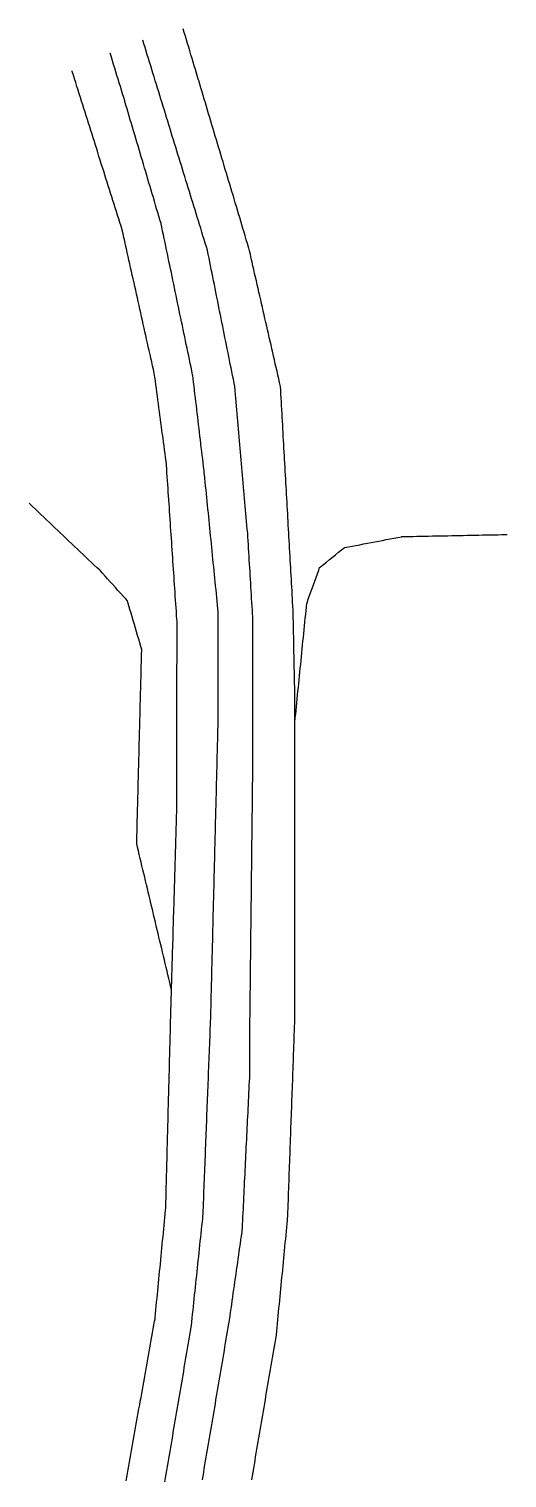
# Model space of a CAD drawing. Extents: x 6451952 to 6452541, y 1872871 to 1874328.
# Drawn here: x 6452417.3 to 6452541.1, y 1873953.1 to 1874328.3 of the extents above; entities that cross this region are included whole.
import ezdxf

# ---------------------------------------------------------------- set-up
doc = ezdxf.new("R2010")
doc.units = 0
doc.header["$LTSCALE"] = 100
doc.header["$MEASUREMENT"] = 0
for name, color, linetype in [('seg003', 1, 'CONTINUOUS'), ('seg008', 1, 'CONTINUOUS'), ('seg009', 1, 'CONTINUOUS'), ('seg011', 1, 'CONTINUOUS')]:
    doc.layers.add(name, color=color, linetype=linetype)

msp = doc.modelspace()

# ---------------------------------------------------------------- linework, layer by layer
at = {"layer": 'seg003'}
for points in [[(6452442.45, 1873952.31), (6452442.62, 1873953.29), (6452442.8, 1873954.27), (6452442.97, 1873955.26), (6452443.15, 1873956.24), (6452443.33, 1873957.23), (6452443.5, 1873958.21), (6452443.68, 1873959.2), (6452443.85, 1873960.18), (6452444.03, 1873961.16), (6452444.21, 1873962.15), (6452444.38, 1873963.13), (6452444.56, 1873964.12), (6452444.74, 1873965.1), (6452444.91, 1873966.09), (6452445.09, 1873967.07), (6452445.26, 1873968.06), (6452445.44, 1873969.04), (6452445.62, 1873970.02), (6452445.79, 1873971.01), (6452445.97, 1873971.99), (6452446.14, 1873972.98), (6452446.32, 1873973.96), (6452446.5, 1873974.95), (6452446.67, 1873975.93), (6452446.85, 1873976.91), (6452447.02, 1873977.9), (6452447.2, 1873978.88), (6452447.38, 1873979.87), (6452447.55, 1873980.85), (6452447.73, 1873981.84), (6452447.9, 1873982.82), (6452448.08, 1873983.81), (6452448.26, 1873984.79), (6452448.43, 1873985.77), (6452448.61, 1873986.76), (6452448.78, 1873987.74), (6452448.96, 1873988.73), (6452449.14, 1873989.71), (6452449.31, 1873990.7), (6452449.49, 1873991.68), (6452449.66, 1873992.67), (6452449.84, 1873993.65), (6452449.94, 1873994.19), (6452449.98, 1873994.64), (6452450.08, 1873995.63), (6452450.17, 1873996.63), (6452450.27, 1873997.62), (6452450.37, 1873998.62), (6452450.46, 1873999.62), (6452450.56, 1874000.61), (6452450.66, 1874001.61), (6452450.75, 1874002.6), (6452450.85, 1874003.6), (6452450.95, 1874004.59), (6452451.04, 1874005.59), (6452451.14, 1874006.58), (6452451.24, 1874007.58), (6452451.33, 1874008.57), (6452451.43, 1874009.57), (6452451.53, 1874010.56), (6452451.62, 1874011.56), (6452451.72, 1874012.55), (6452451.82, 1874013.55), (6452451.91, 1874014.55), (6452452.01, 1874015.54), (6452452.11, 1874016.54), (6452452.2, 1874017.53), (6452452.3, 1874018.53), (6452452.4, 1874019.52), (6452452.49, 1874020.52), (6452452.59, 1874021.51), (6452452.69, 1874022.51), (6452452.72, 1874022.84), (6452452.74, 1874023.51), (6452452.76, 1874024.51), (6452452.79, 1874025.51), (6452452.82, 1874026.5), (6452452.84, 1874027.5), (6452452.87, 1874028.5), (6452452.89, 1874029.5), (6452452.92, 1874030.5), (6452452.95, 1874031.5), (6452452.97, 1874032.5), (6452453, 1874033.5), (6452453.02, 1874034.5), (6452453.05, 1874035.5), (6452453.08, 1874036.5), (6452453.1, 1874037.5), (6452453.13, 1874038.5), (6452453.15, 1874039.5), (6452453.18, 1874040.5), (6452453.2, 1874041.5), (6452453.23, 1874042.5), (6452453.26, 1874043.5), (6452453.28, 1874044.5), (6452453.31, 1874045.5), (6452453.33, 1874046.5), (6452453.36, 1874047.5), (6452453.39, 1874048.5), (6452453.41, 1874049.5), (6452453.44, 1874050.5), (6452453.46, 1874051.5), (6452453.49, 1874052.5), (6452453.52, 1874053.5), (6452453.54, 1874054.5), (6452453.57, 1874055.49), (6452453.59, 1874056.49), (6452453.62, 1874057.49), (6452453.65, 1874058.49), (6452453.67, 1874059.49), (6452453.7, 1874060.49), (6452453.72, 1874061.49), (6452453.75, 1874062.49), (6452453.78, 1874063.49), (6452453.8, 1874064.49), (6452453.83, 1874065.49), (6452453.85, 1874066.49), (6452453.88, 1874067.49), (6452453.91, 1874068.49), (6452453.93, 1874069.49), (6452453.96, 1874070.49), (6452453.98, 1874071.49), (6452454.01, 1874072.46)], [(6452452.5, 1873952.09), (6452452.67, 1873953.08), (6452452.84, 1873954.06), (6452453.01, 1873955.05), (6452453.17, 1873956.03), (6452453.34, 1873957.02), (6452453.51, 1873958.01), (6452453.68, 1873958.99), (6452453.84, 1873959.98), (6452454.01, 1873960.96), (6452454.18, 1873961.95), (6452454.35, 1873962.94), (6452454.52, 1873963.92), (6452454.68, 1873964.91), (6452454.85, 1873965.89), (6452455.02, 1873966.88), (6452455.19, 1873967.86), (6452455.35, 1873968.85), (6452455.52, 1873969.84), (6452455.69, 1873970.82), (6452455.86, 1873971.81), (6452456.02, 1873972.79), (6452456.19, 1873973.78), (6452456.36, 1873974.77), (6452456.53, 1873975.75), (6452456.69, 1873976.74), (6452456.86, 1873977.72), (6452457.03, 1873978.71), (6452457.2, 1873979.7), (6452457.37, 1873980.68), (6452457.53, 1873981.67), (6452457.7, 1873982.65), (6452457.87, 1873983.64), (6452458.04, 1873984.62), (6452458.2, 1873985.61), (6452458.37, 1873986.6), (6452458.54, 1873987.58), (6452458.71, 1873988.57), (6452458.87, 1873989.55), (6452459.04, 1873990.54), (6452459.21, 1873991.53), (6452459.34, 1873992.29), (6452459.36, 1873992.51), (6452459.47, 1873993.51), (6452459.57, 1873994.5), (6452459.68, 1873995.5), (6452459.78, 1873996.49), (6452459.89, 1873997.49), (6452459.99, 1873998.48), (6452460.1, 1873999.47), (6452460.2, 1874000.47), (6452460.31, 1874001.46), (6452460.41, 1874002.46), (6452460.52, 1874003.45), (6452460.62, 1874004.45), (6452460.73, 1874005.44), (6452460.83, 1874006.44), (6452460.94, 1874007.43), (6452461.04, 1874008.42), (6452461.15, 1874009.42), (6452461.25, 1874010.41), (6452461.36, 1874011.41), (6452461.46, 1874012.4), (6452461.57, 1874013.4), (6452461.67, 1874014.39), (6452461.78, 1874015.39), (6452461.88, 1874016.38), (6452461.99, 1874017.37), (6452462.09, 1874018.37), (6452462.2, 1874019.36), (6452462.3, 1874020.36), (6452462.36, 1874020.93), (6452462.38, 1874021.35), (6452462.42, 1874022.35), (6452462.46, 1874023.35), (6452462.5, 1874024.35), (6452462.54, 1874025.35), (6452462.58, 1874026.35), (6452462.62, 1874027.35), (6452462.65, 1874028.35), (6452462.69, 1874029.35), (6452462.73, 1874030.35), (6452462.77, 1874031.35), (6452462.81, 1874032.35), (6452462.85, 1874033.35), (6452462.89, 1874034.34), (6452462.93, 1874035.34), (6452462.97, 1874036.34), (6452463.01, 1874037.34), (6452463.04, 1874038.34), (6452463.08, 1874039.34), (6452463.12, 1874040.34), (6452463.16, 1874041.34), (6452463.2, 1874042.34), (6452463.24, 1874043.34), (6452463.28, 1874044.34), (6452463.32, 1874045.34), (6452463.36, 1874046.34), (6452463.4, 1874047.33), (6452463.43, 1874048.33), (6452463.47, 1874049.33), (6452463.51, 1874050.33), (6452463.55, 1874051.33), (6452463.59, 1874052.33), (6452463.63, 1874053.33), (6452463.67, 1874054.33), (6452463.71, 1874055.33), (6452463.75, 1874056.33), (6452463.79, 1874057.33), (6452463.83, 1874058.33), (6452463.86, 1874059.33), (6452463.9, 1874060.32), (6452463.94, 1874061.32), (6452463.98, 1874062.32), (6452464.02, 1874063.32), (6452464.06, 1874064.32), (6452464.1, 1874065.32), (6452464.14, 1874066.32), (6452464.18, 1874067.32), (6452464.22, 1874068.32), (6452464.25, 1874069.32), (6452464.29, 1874070.32), (6452464.33, 1874071.32), (6452464.36, 1874072.12)], [(6452462.21, 1873952.57), (6452462.38, 1873953.56), (6452462.55, 1873954.54), (6452462.71, 1873955.53), (6452462.88, 1873956.52), (6452463.05, 1873957.5), (6452463.22, 1873958.49), (6452463.38, 1873959.47), (6452463.55, 1873960.46), (6452463.72, 1873961.44), (6452463.88, 1873962.43), (6452464.05, 1873963.42), (6452464.22, 1873964.4), (6452464.39, 1873965.39), (6452464.55, 1873966.37), (6452464.72, 1873967.36), (6452464.89, 1873968.35), (6452465.05, 1873969.33), (6452465.22, 1873970.32), (6452465.39, 1873971.3), (6452465.56, 1873972.29), (6452465.72, 1873973.28), (6452465.89, 1873974.26), (6452465.97, 1873974.73), (6452466.06, 1873975.25), (6452466.23, 1873976.23), (6452466.39, 1873977.22), (6452466.56, 1873978.21), (6452466.73, 1873979.19), (6452466.89, 1873980.18), (6452467.06, 1873981.16), (6452467.23, 1873982.15), (6452467.4, 1873983.14), (6452467.56, 1873984.12), (6452467.73, 1873985.11), (6452467.9, 1873986.09), (6452468.06, 1873987.08), (6452468.23, 1873988.06), (6452468.4, 1873989.05), (6452468.57, 1873990.04), (6452468.73, 1873991.02), (6452468.9, 1873992.01), (6452469.07, 1873992.99), (6452469.14, 1873993.41), (6452469.22, 1873993.98), (6452469.36, 1873994.97), (6452469.5, 1873995.96), (6452469.64, 1873996.95), (6452469.79, 1873997.94), (6452469.93, 1873998.93), (6452470.07, 1873999.92), (6452470.21, 1874000.91), (6452470.35, 1874001.9), (6452470.5, 1874002.89), (6452470.64, 1874003.88), (6452470.78, 1874004.87), (6452470.92, 1874005.86), (6452471.06, 1874006.85), (6452471.2, 1874007.84), (6452471.35, 1874008.83), (6452471.49, 1874009.82), (6452471.63, 1874010.81), (6452471.77, 1874011.8), (6452471.91, 1874012.79), (6452472.05, 1874013.78), (6452472.2, 1874014.77), (6452472.34, 1874015.76), (6452472.48, 1874016.75), (6452472.53, 1874017.14), (6452472.56, 1874017.75), (6452472.61, 1874018.74), (6452472.66, 1874019.74), (6452472.71, 1874020.74), (6452472.76, 1874021.74), (6452472.81, 1874022.74), (6452472.86, 1874023.74), (6452472.9, 1874024.74), (6452472.95, 1874025.74), (6452473, 1874026.74), (6452473.05, 1874027.73), (6452473.1, 1874028.73), (6452473.15, 1874029.73), (6452473.19, 1874030.73), (6452473.24, 1874031.73), (6452473.29, 1874032.73), (6452473.34, 1874033.73), (6452473.39, 1874034.73), (6452473.44, 1874035.72), (6452473.49, 1874036.72), (6452473.53, 1874037.72), (6452473.58, 1874038.72), (6452473.63, 1874039.72), (6452473.68, 1874040.72), (6452473.73, 1874041.72), (6452473.78, 1874042.72), (6452473.83, 1874043.72), (6452473.87, 1874044.71), (6452473.92, 1874045.71), (6452473.97, 1874046.71), (6452474.02, 1874047.71), (6452474.07, 1874048.71), (6452474.12, 1874049.71), (6452474.17, 1874050.71), (6452474.21, 1874051.71), (6452474.26, 1874052.7), (6452474.31, 1874053.7), (6452474.36, 1874054.7), (6452474.41, 1874055.7), (6452474.46, 1874056.7), (6452474.5, 1874057.7), (6452474.52, 1874058.09), (6452474.52, 1874058.7), (6452474.52, 1874059.7), (6452474.52, 1874060.7), (6452474.52, 1874061.7), (6452474.52, 1874062.7), (6452474.52, 1874063.7), (6452474.52, 1874064.7), (6452474.52, 1874065.7), (6452474.52, 1874066.7), (6452474.52, 1874067.7), (6452474.52, 1874068.7), (6452474.52, 1874069.7), (6452474.52, 1874070.7), (6452474.52, 1874071.7), (6452474.52, 1874071.8)], [(6452474.99, 1873952.62), (6452475.16, 1873953.61), (6452475.32, 1873954.59), (6452475.49, 1873955.58), (6452475.66, 1873956.56), (6452475.83, 1873957.55), (6452475.99, 1873958.54), (6452476.16, 1873959.52), (6452476.33, 1873960.51), (6452476.5, 1873961.49), (6452476.66, 1873962.48), (6452476.83, 1873963.47), (6452477, 1873964.45), (6452477.17, 1873965.44), (6452477.33, 1873966.42), (6452477.5, 1873967.41), (6452477.67, 1873968.39), (6452477.84, 1873969.38), (6452478, 1873970.37), (6452478.17, 1873971.35), (6452478.34, 1873972.34), (6452478.51, 1873973.32), (6452478.67, 1873974.31), (6452478.84, 1873975.3), (6452479.01, 1873976.28), (6452479.18, 1873977.27), (6452479.34, 1873978.25), (6452479.51, 1873979.24), (6452479.68, 1873980.22), (6452479.85, 1873981.21), (6452480.01, 1873982.2), (6452480.18, 1873983.18), (6452480.35, 1873984.17), (6452480.52, 1873985.15), (6452480.69, 1873986.14), (6452480.85, 1873987.13), (6452481.02, 1873988.11), (6452481.19, 1873989.1), (6452481.36, 1873990.08), (6452481.37, 1873990.17), (6452481.46, 1873991.08), (6452481.55, 1873992.07), (6452481.65, 1873993.07), (6452481.75, 1873994.06), (6452481.84, 1873995.06), (6452481.94, 1873996.05), (6452482.04, 1873997.05), (6452482.13, 1873998.05), (6452482.23, 1873999.04), (6452482.33, 1874000.04), (6452482.42, 1874001.03), (6452482.52, 1874002.03), (6452482.62, 1874003.02), (6452482.71, 1874004.02), (6452482.81, 1874005.01), (6452482.91, 1874006.01), (6452483, 1874007), (6452483.1, 1874008), (6452483.2, 1874008.99), (6452483.29, 1874009.99), (6452483.39, 1874010.98), (6452483.49, 1874011.98), (6452483.58, 1874012.97), (6452483.68, 1874013.97), (6452483.78, 1874014.97), (6452483.87, 1874015.96), (6452483.97, 1874016.96), (6452484.07, 1874017.95), (6452484.16, 1874018.95), (6452484.26, 1874019.94), (6452484.28, 1874020.2), (6452484.31, 1874020.94), (6452484.35, 1874021.94), (6452484.38, 1874022.94), (6452484.42, 1874023.94), (6452484.46, 1874024.94), (6452484.49, 1874025.94), (6452484.53, 1874026.94), (6452484.56, 1874027.94), (6452484.6, 1874028.94), (6452484.64, 1874029.93), (6452484.67, 1874030.93), (6452484.71, 1874031.93), (6452484.75, 1874032.93), (6452484.78, 1874033.93), (6452484.82, 1874034.93), (6452484.85, 1874035.93), (6452484.89, 1874036.93), (6452484.93, 1874037.93), (6452484.96, 1874038.93), (6452485, 1874039.93), (6452485.04, 1874040.93), (6452485.07, 1874041.93), (6452485.11, 1874042.93), (6452485.14, 1874043.93), (6452485.18, 1874044.92), (6452485.22, 1874045.92), (6452485.25, 1874046.92), (6452485.29, 1874047.92), (6452485.33, 1874048.92), (6452485.36, 1874049.92), (6452485.4, 1874050.92), (6452485.43, 1874051.92), (6452485.47, 1874052.92), (6452485.51, 1874053.92), (6452485.54, 1874054.92), (6452485.58, 1874055.92), (6452485.62, 1874056.92), (6452485.65, 1874057.92), (6452485.69, 1874058.92), (6452485.72, 1874059.91), (6452485.76, 1874060.91), (6452485.8, 1874061.91), (6452485.83, 1874062.91), (6452485.87, 1874063.91), (6452485.9, 1874064.91), (6452485.94, 1874065.91), (6452485.98, 1874066.91), (6452486.01, 1874067.91), (6452486.05, 1874068.91), (6452486.09, 1874069.91), (6452486.12, 1874070.91), (6452486.16, 1874071.83)]]:
    msp.add_lwpolyline(points, dxfattribs=at)
at = {"layer": 'seg008'}
for points in [[(6452486.16, 1874071.83), (6452486.16, 1874072.83), (6452486.16, 1874073.83), (6452486.16, 1874074.83), (6452486.16, 1874075.83), (6452486.16, 1874076.83), (6452486.16, 1874077.83), (6452486.16, 1874078.83), (6452486.16, 1874079.83), (6452486.16, 1874080.83), (6452486.16, 1874081.83), (6452486.16, 1874082.83), (6452486.16, 1874083.83), (6452486.16, 1874084.83), (6452486.16, 1874085.83), (6452486.16, 1874086.83), (6452486.16, 1874087.83), (6452486.16, 1874088.83), (6452486.16, 1874089.83), (6452486.16, 1874090.83), (6452486.16, 1874091.83), (6452486.16, 1874092.83), (6452486.16, 1874093.83), (6452486.16, 1874094.83), (6452486.16, 1874095.83), (6452486.16, 1874096.83), (6452486.16, 1874097.83), (6452486.16, 1874098.83), (6452486.16, 1874099.83), (6452486.16, 1874100.83), (6452486.16, 1874101.83), (6452486.16, 1874102.83), (6452486.16, 1874103.83), (6452486.16, 1874104.83), (6452486.16, 1874105.83), (6452486.16, 1874106.83), (6452486.16, 1874107.83), (6452486.16, 1874108.83), (6452486.16, 1874109.83), (6452486.16, 1874110.83), (6452486.16, 1874111.83), (6452486.16, 1874112.83), (6452486.16, 1874113.83), (6452486.16, 1874114.83), (6452486.16, 1874115.83), (6452486.16, 1874116.83), (6452486.16, 1874117.83), (6452486.16, 1874118.83), (6452486.16, 1874119.83), (6452486.16, 1874120.83), (6452486.16, 1874121.83), (6452486.16, 1874122.83), (6452486.16, 1874123.83), (6452486.16, 1874124.83), (6452486.16, 1874125.83), (6452486.16, 1874126.83), (6452486.16, 1874127.83), (6452486.16, 1874128.83), (6452486.16, 1874129.83), (6452486.16, 1874130.83), (6452486.16, 1874131.83), (6452486.16, 1874132.83), (6452486.16, 1874133.83), (6452486.16, 1874134.83), (6452486.16, 1874135.83), (6452486.16, 1874136.83), (6452486.16, 1874137.83), (6452486.16, 1874138.83), (6452486.16, 1874139.83), (6452486.16, 1874140.83), (6452486.16, 1874141.83), (6452486.16, 1874142.83), (6452486.16, 1874143.83), (6452486.16, 1874144.83), (6452486.16, 1874145.83), (6452486.16, 1874146.83), (6452486.16, 1874147.83), (6452486.16, 1874148.83), (6452486.16, 1874149.83), (6452486.16, 1874150.83), (6452486.16, 1874151.83), (6452486.16, 1874152.83), (6452486.16, 1874153.83), (6452486.16, 1874154.83), (6452486.16, 1874155.11), (6452486.14, 1874155.83), (6452486.12, 1874156.83), (6452486.1, 1874157.83), (6452486.08, 1874158.83), (6452486.06, 1874159.83), (6452486.04, 1874160.83), (6452486.02, 1874161.83), (6452486, 1874162.83), (6452485.98, 1874163.83), (6452485.96, 1874164.83), (6452485.94, 1874165.83), (6452485.92, 1874166.83), (6452485.9, 1874167.83), (6452485.88, 1874168.83), (6452485.86, 1874169.83), (6452485.84, 1874170.83), (6452485.82, 1874171.83), (6452485.8, 1874172.83), (6452485.78, 1874173.83), (6452485.76, 1874174.83), (6452485.74, 1874175.82), (6452485.71, 1874176.82), (6452485.7, 1874177.61), (6452485.69, 1874177.82), (6452485.63, 1874178.82), (6452485.57, 1874179.82), (6452485.52, 1874180.82), (6452485.46, 1874181.82), (6452485.41, 1874182.82), (6452485.35, 1874183.81), (6452485.29, 1874184.81), (6452485.24, 1874185.81), (6452485.18, 1874186.81), (6452485.13, 1874187.81), (6452485.07, 1874188.81), (6452485.01, 1874189.81), (6452484.96, 1874190.8), (6452484.9, 1874191.8), (6452484.85, 1874192.8), (6452484.79, 1874193.8), (6452484.73, 1874194.8), (6452484.68, 1874195.8), (6452484.62, 1874196.79), (6452484.57, 1874197.79), (6452484.51, 1874198.79), (6452484.45, 1874199.79), (6452484.4, 1874200.79), (6452484.34, 1874201.79), (6452484.29, 1874202.78), (6452484.23, 1874203.78), (6452484.17, 1874204.78), (6452484.12, 1874205.78), (6452484.06, 1874206.78), (6452484.01, 1874207.78), (6452483.95, 1874208.78), (6452483.89, 1874209.77), (6452483.84, 1874210.77), (6452483.78, 1874211.77), (6452483.72, 1874212.77), (6452483.67, 1874213.77), (6452483.61, 1874214.77), (6452483.56, 1874215.76), (6452483.54, 1874216.06), (6452483.5, 1874216.76), (6452483.44, 1874217.76), (6452483.39, 1874218.76), (6452483.33, 1874219.76), (6452483.28, 1874220.76), (6452483.22, 1874221.75), (6452483.16, 1874222.75), (6452483.11, 1874223.75), (6452483.05, 1874224.75), (6452483, 1874225.75), (6452482.94, 1874226.75), (6452482.88, 1874227.75), (6452482.83, 1874228.74), (6452482.77, 1874229.74), (6452482.72, 1874230.74), (6452482.66, 1874231.74), (6452482.6, 1874232.74), (6452482.55, 1874233.74), (6452482.49, 1874234.73), (6452482.44, 1874235.68), (6452482.43, 1874235.73), (6452482.2, 1874236.71), (6452481.98, 1874237.68), (6452481.76, 1874238.66), (6452481.53, 1874239.63), (6452481.31, 1874240.61), (6452481.09, 1874241.58), (6452480.87, 1874242.56), (6452480.64, 1874243.53), (6452480.42, 1874244.5), (6452480.2, 1874245.48), (6452479.97, 1874246.45), (6452479.75, 1874247.43), (6452479.53, 1874248.4), (6452479.3, 1874249.38), (6452479.08, 1874250.35), (6452478.86, 1874251.33), (6452478.63, 1874252.3), (6452478.41, 1874253.28), (6452478.19, 1874254.25), (6452477.96, 1874255.23), (6452477.74, 1874256.2), (6452477.52, 1874257.18), (6452477.3, 1874258.15), (6452477.07, 1874259.13), (6452476.85, 1874260.1), (6452476.63, 1874261.08), (6452476.4, 1874262.05), (6452476.18, 1874263.03), (6452475.96, 1874264), (6452475.73, 1874264.98), (6452475.51, 1874265.95), (6452475.29, 1874266.92), (6452475.06, 1874267.9), (6452474.84, 1874268.87), (6452474.62, 1874269.85), (6452474.39, 1874270.82), (6452474.24, 1874271.48), (6452474.15, 1874271.79), (6452473.86, 1874272.75), (6452473.58, 1874273.71), (6452473.29, 1874274.67), (6452473, 1874275.63), (6452472.72, 1874276.58), (6452472.43, 1874277.54), (6452472.14, 1874278.5), (6452471.86, 1874279.46), (6452471.57, 1874280.42), (6452471.28, 1874281.37), (6452471, 1874282.33), (6452470.71, 1874283.29), (6452470.42, 1874284.25), (6452470.14, 1874285.21), (6452469.85, 1874286.16), (6452469.56, 1874287.12), (6452469.28, 1874288.08), (6452468.99, 1874289.04), (6452468.7, 1874290), (6452468.41, 1874290.95), (6452468.13, 1874291.91), (6452467.84, 1874292.87), (6452467.55, 1874293.83), (6452467.27, 1874294.79), (6452466.98, 1874295.74), (6452466.69, 1874296.7), (6452466.41, 1874297.66), (6452466.12, 1874298.62), (6452465.83, 1874299.58), (6452465.55, 1874300.53), (6452465.26, 1874301.49), (6452464.97, 1874302.45), (6452464.69, 1874303.41), (6452464.4, 1874304.37), (6452464.11, 1874305.32), (6452463.83, 1874306.28), (6452463.54, 1874307.24), (6452463.25, 1874308.2), (6452462.97, 1874309.16), (6452462.68, 1874310.11), (6452462.39, 1874311.07), (6452462.11, 1874312.03), (6452461.82, 1874312.99), (6452461.53, 1874313.95), (6452461.25, 1874314.9), (6452461.22, 1874314.99), (6452460.96, 1874315.86), (6452460.67, 1874316.82), (6452460.39, 1874317.78), (6452460.1, 1874318.74), (6452459.81, 1874319.69), (6452459.53, 1874320.65), (6452459.24, 1874321.61), (6452458.95, 1874322.57), (6452458.67, 1874323.53), (6452458.38, 1874324.48), (6452458.09, 1874325.44), (6452457.81, 1874326.4), (6452457.52, 1874327.36), (6452457.25, 1874328.27)], [(6452474.52, 1874071.8), (6452474.54, 1874072.8), (6452474.55, 1874073.8), (6452474.56, 1874074.8), (6452474.57, 1874075.8), (6452474.58, 1874076.8), (6452474.59, 1874077.8), (6452474.6, 1874078.8), (6452474.62, 1874079.8), (6452474.63, 1874080.8), (6452474.64, 1874081.8), (6452474.65, 1874082.8), (6452474.66, 1874083.8), (6452474.67, 1874084.8), (6452474.68, 1874085.8), (6452474.7, 1874086.8), (6452474.71, 1874087.8), (6452474.72, 1874088.8), (6452474.73, 1874089.8), (6452474.74, 1874090.8), (6452474.75, 1874091.8), (6452474.76, 1874092.8), (6452474.78, 1874093.8), (6452474.79, 1874094.8), (6452474.8, 1874095.8), (6452474.81, 1874096.8), (6452474.82, 1874097.8), (6452474.83, 1874098.8), (6452474.84, 1874099.8), (6452474.86, 1874100.8), (6452474.87, 1874101.8), (6452474.88, 1874102.8), (6452474.89, 1874103.8), (6452474.9, 1874104.8), (6452474.91, 1874105.8), (6452474.93, 1874106.8), (6452474.94, 1874107.8), (6452474.95, 1874108.8), (6452474.96, 1874109.8), (6452474.97, 1874110.8), (6452474.98, 1874111.8), (6452474.99, 1874112.8), (6452475.01, 1874113.8), (6452475.02, 1874114.8), (6452475.03, 1874115.8), (6452475.04, 1874116.8), (6452475.05, 1874117.8), (6452475.06, 1874118.8), (6452475.07, 1874119.8), (6452475.09, 1874120.8), (6452475.1, 1874121.8), (6452475.11, 1874122.8), (6452475.12, 1874123.8), (6452475.13, 1874124.8), (6452475.14, 1874125.8), (6452475.15, 1874126.8), (6452475.17, 1874127.8), (6452475.18, 1874128.8), (6452475.19, 1874129.8), (6452475.2, 1874130.8), (6452475.21, 1874131.8), (6452475.22, 1874132.8), (6452475.23, 1874133.8), (6452475.24, 1874134.06), (6452475.24, 1874134.8), (6452475.24, 1874135.8), (6452475.24, 1874136.8), (6452475.24, 1874137.8), (6452475.24, 1874138.8), (6452475.24, 1874139.8), (6452475.24, 1874140.8), (6452475.24, 1874141.8), (6452475.24, 1874142.8), (6452475.24, 1874143.8), (6452475.24, 1874144.8), (6452475.24, 1874145.8), (6452475.24, 1874146.8), (6452475.24, 1874147.8), (6452475.24, 1874148.8), (6452475.24, 1874149.8), (6452475.24, 1874150.8), (6452475.24, 1874151.8), (6452475.24, 1874152.8), (6452475.24, 1874153.8), (6452475.24, 1874154.8), (6452475.24, 1874155.8), (6452475.24, 1874156.8), (6452475.24, 1874157.8), (6452475.24, 1874158.8), (6452475.24, 1874159.8), (6452475.24, 1874160.8), (6452475.24, 1874161.8), (6452475.24, 1874162.8), (6452475.24, 1874163.8), (6452475.24, 1874164.8), (6452475.24, 1874165.8), (6452475.24, 1874166.8), (6452475.24, 1874167.8), (6452475.24, 1874168.8), (6452475.24, 1874169.8), (6452475.24, 1874170.8), (6452475.24, 1874171.8), (6452475.24, 1874172.8), (6452475.24, 1874173.8), (6452475.24, 1874174.8), (6452475.24, 1874175.8), (6452475.24, 1874176.18), (6452475.2, 1874176.8), (6452475.14, 1874177.8), (6452475.08, 1874178.8), (6452475.02, 1874179.79), (6452474.96, 1874180.79), (6452474.9, 1874181.79), (6452474.84, 1874182.79), (6452474.78, 1874183.79), (6452474.72, 1874184.79), (6452474.66, 1874185.78), (6452474.6, 1874186.78), (6452474.54, 1874187.78), (6452474.47, 1874188.78), (6452474.41, 1874189.78), (6452474.35, 1874190.77), (6452474.29, 1874191.77), (6452474.23, 1874192.77), (6452474.17, 1874193.77), (6452474.11, 1874194.77), (6452474.05, 1874195.76), (6452473.99, 1874196.76), (6452473.94, 1874197.56), (6452473.93, 1874197.76), (6452473.84, 1874198.76), (6452473.75, 1874199.75), (6452473.66, 1874200.75), (6452473.58, 1874201.75), (6452473.49, 1874202.74), (6452473.4, 1874203.74), (6452473.32, 1874204.73), (6452473.23, 1874205.73), (6452473.14, 1874206.73), (6452473.06, 1874207.72), (6452472.97, 1874208.72), (6452472.88, 1874209.72), (6452472.79, 1874210.71), (6452472.71, 1874211.71), (6452472.62, 1874212.7), (6452472.53, 1874213.7), (6452472.45, 1874214.7), (6452472.36, 1874215.69), (6452472.27, 1874216.69), (6452472.19, 1874217.69), (6452472.1, 1874218.68), (6452472.01, 1874219.68), (6452471.93, 1874220.67), (6452471.84, 1874221.67), (6452471.75, 1874222.67), (6452471.66, 1874223.66), (6452471.58, 1874224.66), (6452471.49, 1874225.65), (6452471.4, 1874226.65), (6452471.32, 1874227.65), (6452471.23, 1874228.64), (6452471.14, 1874229.64), (6452471.06, 1874230.64), (6452470.97, 1874231.63), (6452470.88, 1874232.63), (6452470.79, 1874233.62), (6452470.71, 1874234.62), (6452470.62, 1874235.62), (6452470.62, 1874235.68), (6452470.43, 1874236.6), (6452470.23, 1874237.58), (6452470.04, 1874238.56), (6452469.84, 1874239.54), (6452469.64, 1874240.52), (6452469.44, 1874241.5), (6452469.25, 1874242.48), (6452469.05, 1874243.46), (6452468.85, 1874244.44), (6452468.66, 1874245.42), (6452468.46, 1874246.4), (6452468.26, 1874247.38), (6452468.06, 1874248.36), (6452467.87, 1874249.34), (6452467.67, 1874250.32), (6452467.47, 1874251.3), (6452467.27, 1874252.28), (6452467.08, 1874253.26), (6452466.88, 1874254.24), (6452466.68, 1874255.22), (6452466.49, 1874256.21), (6452466.29, 1874257.19), (6452466.09, 1874258.17), (6452465.89, 1874259.15), (6452465.7, 1874260.13), (6452465.5, 1874261.11), (6452465.3, 1874262.09), (6452465.1, 1874263.07), (6452464.91, 1874264.05), (6452464.71, 1874265.03), (6452464.51, 1874266.01), (6452464.31, 1874266.99), (6452464.12, 1874267.97), (6452463.92, 1874268.95), (6452463.72, 1874269.93), (6452463.53, 1874270.91), (6452463.5, 1874271.02), (6452463.24, 1874271.87), (6452462.95, 1874272.82), (6452462.65, 1874273.78), (6452462.36, 1874274.74), (6452462.07, 1874275.69), (6452461.77, 1874276.65), (6452461.48, 1874277.6), (6452461.18, 1874278.56), (6452460.89, 1874279.52), (6452460.6, 1874280.47), (6452460.3, 1874281.43), (6452460.01, 1874282.38), (6452459.71, 1874283.34), (6452459.42, 1874284.29), (6452459.13, 1874285.25), (6452458.83, 1874286.21), (6452458.54, 1874287.16), (6452458.24, 1874288.12), (6452457.95, 1874289.07), (6452457.66, 1874290.03), (6452457.36, 1874290.98), (6452457.07, 1874291.94), (6452456.77, 1874292.9), (6452456.48, 1874293.85), (6452456.19, 1874294.81), (6452455.89, 1874295.76), (6452455.6, 1874296.72), (6452455.3, 1874297.68), (6452455.01, 1874298.63), (6452454.72, 1874299.59), (6452454.42, 1874300.54), (6452454.13, 1874301.5), (6452453.83, 1874302.45), (6452453.54, 1874303.41), (6452453.25, 1874304.37), (6452452.95, 1874305.32), (6452452.66, 1874306.28), (6452452.36, 1874307.23), (6452452.07, 1874308.19), (6452451.77, 1874309.14), (6452451.48, 1874310.1), (6452451.19, 1874311.06), (6452450.89, 1874312.01), (6452450.75, 1874312.47), (6452450.6, 1874312.97), (6452450.3, 1874313.92), (6452450.01, 1874314.88), (6452449.72, 1874315.84), (6452449.42, 1874316.79), (6452449.13, 1874317.75), (6452448.83, 1874318.7), (6452448.54, 1874319.66), (6452448.25, 1874320.61), (6452447.95, 1874321.57), (6452447.66, 1874322.53), (6452447.36, 1874323.48), (6452447.07, 1874324.44), (6452446.78, 1874325.37)], [(6452464.36, 1874072.12), (6452464.39, 1874073.12), (6452464.41, 1874074.12), (6452464.44, 1874075.12), (6452464.46, 1874076.12), (6452464.49, 1874077.12), (6452464.51, 1874078.12), (6452464.54, 1874079.12), (6452464.56, 1874080.12), (6452464.59, 1874081.12), (6452464.61, 1874082.12), (6452464.64, 1874083.12), (6452464.66, 1874084.12), (6452464.69, 1874085.12), (6452464.71, 1874086.12), (6452464.74, 1874087.12), (6452464.76, 1874088.12), (6452464.79, 1874089.12), (6452464.82, 1874090.12), (6452464.84, 1874091.12), (6452464.87, 1874092.11), (6452464.89, 1874093.11), (6452464.92, 1874094.11), (6452464.94, 1874095.11), (6452464.97, 1874096.11), (6452464.99, 1874097.11), (6452465.02, 1874098.11), (6452465.04, 1874099.11), (6452465.07, 1874100.11), (6452465.09, 1874101.11), (6452465.12, 1874102.11), (6452465.14, 1874103.11), (6452465.17, 1874104.11), (6452465.19, 1874105.11), (6452465.22, 1874106.11), (6452465.24, 1874107.11), (6452465.27, 1874108.11), (6452465.29, 1874109.11), (6452465.32, 1874110.11), (6452465.34, 1874111.11), (6452465.37, 1874112.11), (6452465.39, 1874113.11), (6452465.42, 1874114.11), (6452465.44, 1874115.11), (6452465.47, 1874116.11), (6452465.49, 1874117.11), (6452465.52, 1874118.11), (6452465.54, 1874119.11), (6452465.57, 1874120.11), (6452465.59, 1874121.11), (6452465.62, 1874122.11), (6452465.64, 1874123.11), (6452465.67, 1874124.1), (6452465.69, 1874125.1), (6452465.72, 1874126.1), (6452465.74, 1874127.1), (6452465.77, 1874128.1), (6452465.79, 1874129.1), (6452465.82, 1874130.1), (6452465.84, 1874131.1), (6452465.87, 1874132.1), (6452465.89, 1874133.1), (6452465.92, 1874134.1), (6452465.94, 1874135.1), (6452465.97, 1874136.1), (6452465.99, 1874137.1), (6452466.02, 1874138.1), (6452466.04, 1874139.1), (6452466.07, 1874140.1), (6452466.09, 1874141.1), (6452466.12, 1874142.1), (6452466.14, 1874143.1), (6452466.17, 1874144.1), (6452466.19, 1874145.1), (6452466.22, 1874146.1), (6452466.24, 1874147.1), (6452466.25, 1874147.53), (6452466.26, 1874148.1), (6452466.26, 1874149.1), (6452466.26, 1874150.1), (6452466.26, 1874151.1), (6452466.26, 1874152.1), (6452466.27, 1874153.1), (6452466.27, 1874154.1), (6452466.27, 1874155.1), (6452466.27, 1874156.1), (6452466.27, 1874157.1), (6452466.28, 1874158.1), (6452466.28, 1874159.1), (6452466.28, 1874160.1), (6452466.28, 1874161.1), (6452466.28, 1874162.1), (6452466.29, 1874163.1), (6452466.29, 1874164.1), (6452466.29, 1874165.1), (6452466.29, 1874166.1), (6452466.29, 1874167.1), (6452466.3, 1874168.1), (6452466.3, 1874169.1), (6452466.3, 1874170.1), (6452466.3, 1874171.1), (6452466.3, 1874172.1), (6452466.31, 1874173.1), (6452466.31, 1874174.1), (6452466.31, 1874175.1), (6452466.31, 1874176.1), (6452466.31, 1874177.1), (6452466.31, 1874177.33), (6452466.24, 1874178.09), (6452466.14, 1874179.09), (6452466.04, 1874180.08), (6452465.94, 1874181.08), (6452465.84, 1874182.07), (6452465.74, 1874183.07), (6452465.64, 1874184.06), (6452465.54, 1874185.06), (6452465.44, 1874186.05), (6452465.34, 1874187.05), (6452465.24, 1874188.04), (6452465.14, 1874189.04), (6452465.04, 1874190.03), (6452464.94, 1874191.03), (6452464.84, 1874192.02), (6452464.74, 1874193.02), (6452464.64, 1874194.01), (6452464.54, 1874195.01), (6452464.44, 1874196), (6452464.34, 1874197), (6452464.24, 1874197.99), (6452464.15, 1874198.99), (6452464.05, 1874199.98), (6452463.95, 1874200.98), (6452463.85, 1874201.97), (6452463.75, 1874202.97), (6452463.65, 1874203.96), (6452463.55, 1874204.96), (6452463.45, 1874205.95), (6452463.35, 1874206.95), (6452463.25, 1874207.94), (6452463.15, 1874208.94), (6452463.05, 1874209.93), (6452462.95, 1874210.93), (6452462.85, 1874211.92), (6452462.75, 1874212.92), (6452462.71, 1874213.32), (6452462.64, 1874213.91), (6452462.52, 1874214.91), (6452462.4, 1874215.9), (6452462.29, 1874216.89), (6452462.17, 1874217.89), (6452462.05, 1874218.88), (6452461.93, 1874219.87), (6452461.82, 1874220.86), (6452461.7, 1874221.86), (6452461.58, 1874222.85), (6452461.46, 1874223.84), (6452461.35, 1874224.84), (6452461.23, 1874225.83), (6452461.11, 1874226.82), (6452460.99, 1874227.82), (6452460.88, 1874228.81), (6452460.76, 1874229.8), (6452460.64, 1874230.8), (6452460.52, 1874231.79), (6452460.41, 1874232.78), (6452460.29, 1874233.77), (6452460.17, 1874234.77), (6452460.05, 1874235.76), (6452459.94, 1874236.75), (6452459.82, 1874237.75), (6452459.73, 1874238.48), (6452459.68, 1874238.74), (6452459.47, 1874239.72), (6452459.27, 1874240.69), (6452459.07, 1874241.67), (6452458.86, 1874242.65), (6452458.66, 1874243.63), (6452458.45, 1874244.61), (6452458.25, 1874245.59), (6452458.05, 1874246.57), (6452457.84, 1874247.55), (6452457.64, 1874248.53), (6452457.43, 1874249.5), (6452457.23, 1874250.48), (6452457.02, 1874251.46), (6452456.82, 1874252.44), (6452456.62, 1874253.42), (6452456.41, 1874254.4), (6452456.21, 1874255.38), (6452456, 1874256.36), (6452455.8, 1874257.34), (6452455.59, 1874258.31), (6452455.39, 1874259.29), (6452455.19, 1874260.27), (6452454.98, 1874261.25), (6452454.78, 1874262.23), (6452454.57, 1874263.21), (6452454.37, 1874264.19), (6452454.17, 1874265.17), (6452453.96, 1874266.15), (6452453.76, 1874267.13), (6452453.55, 1874268.1), (6452453.35, 1874269.08), (6452453.14, 1874270.06), (6452452.94, 1874271.04), (6452452.74, 1874272.02), (6452452.53, 1874273), (6452452.33, 1874273.98), (6452452.12, 1874274.96), (6452451.92, 1874275.94), (6452451.71, 1874276.91), (6452451.53, 1874277.81), (6452451.5, 1874277.89), (6452451.22, 1874278.85), (6452450.94, 1874279.81), (6452450.65, 1874280.77), (6452450.37, 1874281.73), (6452450.08, 1874282.69), (6452449.8, 1874283.64), (6452449.52, 1874284.6), (6452449.23, 1874285.56), (6452448.95, 1874286.52), (6452448.66, 1874287.48), (6452448.38, 1874288.44), (6452448.1, 1874289.4), (6452447.81, 1874290.36), (6452447.53, 1874291.32), (6452447.24, 1874292.27), (6452446.96, 1874293.23), (6452446.68, 1874294.19), (6452446.39, 1874295.15), (6452446.11, 1874296.11), (6452445.83, 1874297.07), (6452445.54, 1874298.03), (6452445.26, 1874298.99), (6452444.97, 1874299.95), (6452444.69, 1874300.9), (6452444.41, 1874301.86), (6452444.12, 1874302.82), (6452443.84, 1874303.78), (6452443.55, 1874304.74), (6452443.27, 1874305.7), (6452442.99, 1874306.66), (6452442.7, 1874307.62), (6452442.42, 1874308.57), (6452442.13, 1874309.53), (6452442.1, 1874309.66), (6452441.84, 1874310.49), (6452441.55, 1874311.45), (6452441.26, 1874312.4), (6452440.97, 1874313.36), (6452440.68, 1874314.32), (6452440.39, 1874315.27), (6452440.09, 1874316.23), (6452439.8, 1874317.19), (6452439.51, 1874318.14), (6452439.22, 1874319.1), (6452438.93, 1874320.06), (6452438.64, 1874321.01), (6452438.34, 1874321.97), (6452438.33, 1874322.02)], [(6452454.01, 1874072.46), (6452454.04, 1874073.46), (6452454.07, 1874074.46), (6452454.1, 1874075.46), (6452454.13, 1874076.46), (6452454.16, 1874077.46), (6452454.19, 1874078.46), (6452454.21, 1874079.46), (6452454.24, 1874080.46), (6452454.27, 1874081.46), (6452454.3, 1874082.46), (6452454.33, 1874083.46), (6452454.36, 1874084.46), (6452454.39, 1874085.45), (6452454.42, 1874086.45), (6452454.45, 1874087.45), (6452454.48, 1874088.45), (6452454.51, 1874089.45), (6452454.54, 1874090.45), (6452454.57, 1874091.45), (6452454.6, 1874092.45), (6452454.63, 1874093.45), (6452454.66, 1874094.45), (6452454.68, 1874095.45), (6452454.71, 1874096.45), (6452454.74, 1874097.45), (6452454.77, 1874098.45), (6452454.8, 1874099.45), (6452454.83, 1874100.45), (6452454.86, 1874101.45), (6452454.89, 1874102.45), (6452454.92, 1874103.45), (6452454.95, 1874104.45), (6452454.98, 1874105.45), (6452455.01, 1874106.45), (6452455.04, 1874107.45), (6452455.07, 1874108.44), (6452455.1, 1874109.44), (6452455.13, 1874110.44), (6452455.15, 1874111.44), (6452455.18, 1874112.44), (6452455.21, 1874113.44), (6452455.24, 1874114.44), (6452455.27, 1874115.44), (6452455.3, 1874116.44), (6452455.33, 1874117.44), (6452455.36, 1874118.44), (6452455.39, 1874119.44), (6452455.42, 1874120.44), (6452455.45, 1874121.44), (6452455.48, 1874122.44), (6452455.51, 1874123.44), (6452455.54, 1874124.44), (6452455.57, 1874125.44), (6452455.6, 1874126.44), (6452455.62, 1874127.23), (6452455.62, 1874127.44), (6452455.62, 1874128.44), (6452455.62, 1874129.44), (6452455.62, 1874130.44), (6452455.62, 1874131.44), (6452455.62, 1874132.44), (6452455.62, 1874133.44), (6452455.62, 1874134.44), (6452455.62, 1874135.44), (6452455.62, 1874136.44), (6452455.62, 1874137.44), (6452455.62, 1874138.44), (6452455.62, 1874139.44), (6452455.62, 1874140.44), (6452455.62, 1874141.44), (6452455.63, 1874142.44), (6452455.63, 1874143.44), (6452455.63, 1874144.44), (6452455.63, 1874145.44), (6452455.63, 1874146.44), (6452455.63, 1874147.44), (6452455.63, 1874148.44), (6452455.63, 1874149.44), (6452455.63, 1874150.44), (6452455.63, 1874151.44), (6452455.63, 1874152.44), (6452455.63, 1874153.44), (6452455.63, 1874154.44), (6452455.63, 1874155.44), (6452455.63, 1874156.44), (6452455.63, 1874157.44), (6452455.63, 1874158.44), (6452455.63, 1874159.44), (6452455.63, 1874160.44), (6452455.63, 1874161.44), (6452455.63, 1874162.44), (6452455.63, 1874163.44), (6452455.64, 1874164.44), (6452455.64, 1874165.44), (6452455.64, 1874166.44), (6452455.64, 1874167.44), (6452455.64, 1874168.44), (6452455.64, 1874169.44), (6452455.64, 1874170.44), (6452455.64, 1874171.44), (6452455.64, 1874172.44), (6452455.64, 1874173.44), (6452455.64, 1874174.44), (6452455.64, 1874174.93), (6452455.61, 1874175.44), (6452455.54, 1874176.43), (6452455.47, 1874177.43), (6452455.4, 1874178.43), (6452455.34, 1874179.43), (6452455.27, 1874180.42), (6452455.2, 1874181.42), (6452455.13, 1874182.42), (6452455.07, 1874183.42), (6452455, 1874184.42), (6452454.93, 1874185.41), (6452454.86, 1874186.41), (6452454.8, 1874187.41), (6452454.73, 1874188.41), (6452454.66, 1874189.4), (6452454.59, 1874190.4), (6452454.53, 1874191.4), (6452454.46, 1874192.4), (6452454.39, 1874193.39), (6452454.32, 1874194.39), (6452454.26, 1874195.39), (6452454.19, 1874196.39), (6452454.12, 1874197.39), (6452454.05, 1874198.38), (6452453.99, 1874199.38), (6452453.92, 1874200.38), (6452453.85, 1874201.38), (6452453.79, 1874202.37), (6452453.72, 1874203.37), (6452453.65, 1874204.37), (6452453.58, 1874205.37), (6452453.52, 1874206.36), (6452453.45, 1874207.36), (6452453.38, 1874208.36), (6452453.31, 1874209.36), (6452453.25, 1874210.36), (6452453.18, 1874211.35), (6452453.11, 1874212.35), (6452453.04, 1874213.35), (6452452.98, 1874214.35), (6452452.91, 1874215.34), (6452452.89, 1874215.61), (6452452.79, 1874216.34), (6452452.66, 1874217.33), (6452452.53, 1874218.32), (6452452.4, 1874219.31), (6452452.27, 1874220.3), (6452452.14, 1874221.29), (6452452.01, 1874222.29), (6452451.88, 1874223.28), (6452451.75, 1874224.27), (6452451.62, 1874225.26), (6452451.48, 1874226.25), (6452451.35, 1874227.24), (6452451.22, 1874228.23), (6452451.09, 1874229.23), (6452450.96, 1874230.22), (6452450.83, 1874231.21), (6452450.7, 1874232.2), (6452450.57, 1874233.19), (6452450.44, 1874234.18), (6452450.31, 1874235.17), (6452450.18, 1874236.17), (6452450.04, 1874237.16), (6452449.91, 1874238.15), (6452449.85, 1874238.64), (6452449.74, 1874239.13), (6452449.52, 1874240.11), (6452449.3, 1874241.08), (6452449.08, 1874242.06), (6452448.87, 1874243.04), (6452448.65, 1874244.01), (6452448.43, 1874244.99), (6452448.21, 1874245.96), (6452447.99, 1874246.94), (6452447.78, 1874247.92), (6452447.56, 1874248.89), (6452447.34, 1874249.87), (6452447.12, 1874250.84), (6452446.9, 1874251.82), (6452446.69, 1874252.79), (6452446.47, 1874253.77), (6452446.25, 1874254.75), (6452446.03, 1874255.72), (6452445.81, 1874256.7), (6452445.6, 1874257.67), (6452445.38, 1874258.65), (6452445.16, 1874259.63), (6452444.94, 1874260.6), (6452444.72, 1874261.58), (6452444.51, 1874262.55), (6452444.29, 1874263.53), (6452444.07, 1874264.51), (6452443.85, 1874265.48), (6452443.63, 1874266.46), (6452443.42, 1874267.43), (6452443.2, 1874268.41), (6452442.98, 1874269.39), (6452442.76, 1874270.36), (6452442.54, 1874271.34), (6452442.33, 1874272.31), (6452442.11, 1874273.29), (6452441.89, 1874274.27), (6452441.67, 1874275.24), (6452441.46, 1874276.2), (6452441.45, 1874276.22), (6452441.15, 1874277.17), (6452440.85, 1874278.12), (6452440.55, 1874279.08), (6452440.25, 1874280.03), (6452439.95, 1874280.99), (6452439.65, 1874281.94), (6452439.35, 1874282.89), (6452439.05, 1874283.85), (6452438.75, 1874284.8), (6452438.45, 1874285.76), (6452438.15, 1874286.71), (6452437.85, 1874287.66), (6452437.55, 1874288.62), (6452437.25, 1874289.57), (6452436.95, 1874290.52), (6452436.65, 1874291.48), (6452436.34, 1874292.43), (6452436.04, 1874293.39), (6452435.74, 1874294.34), (6452435.44, 1874295.29), (6452435.14, 1874296.25), (6452434.84, 1874297.2), (6452434.54, 1874298.15), (6452434.24, 1874299.11), (6452433.94, 1874300.06), (6452433.64, 1874301.02), (6452433.34, 1874301.97), (6452433.04, 1874302.92), (6452432.74, 1874303.88), (6452432.44, 1874304.83), (6452432.14, 1874305.78), (6452431.84, 1874306.74), (6452431.54, 1874307.69), (6452431.24, 1874308.65), (6452430.94, 1874309.6), (6452430.64, 1874310.55), (6452430.33, 1874311.51), (6452430.03, 1874312.46), (6452429.73, 1874313.41), (6452429.43, 1874314.37), (6452429.13, 1874315.32), (6452428.83, 1874316.28), (6452428.53, 1874317.23), (6452428.48, 1874317.41)]]:
    msp.add_lwpolyline(points, dxfattribs=at)
at = {"layer": 'seg009'}
msp.add_lwpolyline([(6452454.21, 1874079.46), (6452453.98, 1874080.43), (6452453.75, 1874081.4), (6452453.52, 1874082.38), (6452453.29, 1874083.35), (6452453.06, 1874084.32), (6452452.82, 1874085.29), (6452452.59, 1874086.27), (6452452.36, 1874087.24), (6452452.13, 1874088.21), (6452451.9, 1874089.19), (6452451.67, 1874090.16), (6452451.44, 1874091.13), (6452451.2, 1874092.1), (6452450.97, 1874093.08), (6452450.74, 1874094.05), (6452450.51, 1874095.02), (6452450.28, 1874095.99), (6452450.05, 1874096.97), (6452449.81, 1874097.94), (6452449.58, 1874098.91), (6452449.35, 1874099.89), (6452449.12, 1874100.86), (6452448.89, 1874101.83), (6452448.66, 1874102.8), (6452448.42, 1874103.78), (6452448.19, 1874104.75), (6452447.96, 1874105.72), (6452447.73, 1874106.7), (6452447.5, 1874107.67), (6452447.27, 1874108.64), (6452447.03, 1874109.61), (6452446.8, 1874110.59), (6452446.57, 1874111.56), (6452446.34, 1874112.53), (6452446.11, 1874113.51), (6452445.88, 1874114.48), (6452445.64, 1874115.45), (6452445.41, 1874116.42), (6452445.2, 1874117.32), (6452445.2, 1874117.4), (6452445.23, 1874118.4), (6452445.25, 1874119.4), (6452445.28, 1874120.4), (6452445.31, 1874121.4), (6452445.33, 1874122.4), (6452445.36, 1874123.4), (6452445.38, 1874124.4), (6452445.41, 1874125.4), (6452445.44, 1874126.4), (6452445.46, 1874127.4), (6452445.49, 1874128.4), (6452445.51, 1874129.39), (6452445.54, 1874130.39), (6452445.57, 1874131.39), (6452445.59, 1874132.39), (6452445.62, 1874133.39), (6452445.65, 1874134.39), (6452445.67, 1874135.39), (6452445.7, 1874136.39), (6452445.72, 1874137.39), (6452445.75, 1874138.39), (6452445.78, 1874139.39), (6452445.8, 1874140.39), (6452445.83, 1874141.39), (6452445.85, 1874142.39), (6452445.88, 1874143.39), (6452445.91, 1874144.39), (6452445.93, 1874145.39), (6452445.96, 1874146.39), (6452445.98, 1874147.39), (6452446.01, 1874148.39), (6452446.04, 1874149.39), (6452446.06, 1874150.39), (6452446.09, 1874151.39), (6452446.11, 1874152.39), (6452446.14, 1874153.39), (6452446.17, 1874154.39), (6452446.19, 1874155.39), (6452446.22, 1874156.39), (6452446.25, 1874157.39), (6452446.27, 1874158.38), (6452446.3, 1874159.38), (6452446.32, 1874160.38), (6452446.35, 1874161.38), (6452446.38, 1874162.38), (6452446.4, 1874163.38), (6452446.43, 1874164.38), (6452446.45, 1874165.38), (6452446.48, 1874166.38), (6452446.51, 1874167.38), (6452446.51, 1874167.57), (6452446.28, 1874168.35), (6452446, 1874169.31), (6452445.72, 1874170.27), (6452445.44, 1874171.23), (6452445.16, 1874172.19), (6452444.87, 1874173.15), (6452444.59, 1874174.11), (6452444.31, 1874175.07), (6452444.03, 1874176.02), (6452443.75, 1874176.98), (6452443.46, 1874177.94), (6452443.18, 1874178.9), (6452442.9, 1874179.86), (6452442.8, 1874180.21), (6452442.37, 1874180.68), (6452441.7, 1874181.43), (6452441.03, 1874182.17), (6452440.36, 1874182.91), (6452439.69, 1874183.65), (6452439.02, 1874184.4), (6452438.35, 1874185.14), (6452437.68, 1874185.88), (6452437.01, 1874186.62), (6452436.34, 1874187.37), (6452435.83, 1874187.94), (6452435.66, 1874188.1), (6452434.94, 1874188.78), (6452434.21, 1874189.47), (6452433.48, 1874190.16), (6452432.76, 1874190.85), (6452432.03, 1874191.53), (6452431.3, 1874192.22), (6452430.58, 1874192.91), (6452429.85, 1874193.6), (6452429.13, 1874194.28), (6452428.4, 1874194.97), (6452427.67, 1874195.66), (6452426.95, 1874196.35), (6452426.22, 1874197.03), (6452425.49, 1874197.72), (6452424.77, 1874198.41), (6452424.04, 1874199.1), (6452423.32, 1874199.78), (6452422.59, 1874200.47), (6452421.86, 1874201.16), (6452421.14, 1874201.85), (6452420.41, 1874202.53), (6452419.68, 1874203.22), (6452418.96, 1874203.91), (6452418.23, 1874204.6), (6452417.51, 1874205.28), (6452417.32, 1874205.46)], dxfattribs=at)
at = {"layer": 'seg011'}
msp.add_lwpolyline([(6452486.16, 1874148.83), (6452486.26, 1874149.82), (6452486.36, 1874150.82), (6452486.46, 1874151.81), (6452486.56, 1874152.81), (6452486.65, 1874153.8), (6452486.75, 1874154.8), (6452486.85, 1874155.79), (6452486.95, 1874156.79), (6452487.05, 1874157.78), (6452487.15, 1874158.78), (6452487.25, 1874159.77), (6452487.35, 1874160.77), (6452487.45, 1874161.76), (6452487.55, 1874162.76), (6452487.65, 1874163.75), (6452487.75, 1874164.75), (6452487.85, 1874165.74), (6452487.95, 1874166.74), (6452488.05, 1874167.73), (6452488.15, 1874168.73), (6452488.25, 1874169.72), (6452488.35, 1874170.72), (6452488.45, 1874171.71), (6452488.55, 1874172.71), (6452488.65, 1874173.7), (6452488.75, 1874174.7), (6452488.85, 1874175.69), (6452488.95, 1874176.69), (6452489.05, 1874177.68), (6452489.15, 1874178.68), (6452489.23, 1874179.5), (6452489.29, 1874179.67), (6452489.63, 1874180.61), (6452489.96, 1874181.55), (6452490.3, 1874182.49), (6452490.63, 1874183.43), (6452490.97, 1874184.38), (6452491.3, 1874185.32), (6452491.64, 1874186.26), (6452491.97, 1874187.2), (6452492.31, 1874188.14), (6452492.55, 1874188.81), (6452492.78, 1874188.99), (6452493.55, 1874189.62), (6452494.33, 1874190.25), (6452495.11, 1874190.88), (6452495.89, 1874191.51), (6452496.66, 1874192.14), (6452497.44, 1874192.77), (6452498.22, 1874193.4), (6452498.9, 1874193.95), (6452499.02, 1874193.97), (6452500, 1874194.16), (6452500.99, 1874194.35), (6452501.97, 1874194.54), (6452502.95, 1874194.73), (6452503.93, 1874194.92), (6452504.91, 1874195.11), (6452505.89, 1874195.3), (6452506.88, 1874195.49), (6452507.86, 1874195.67), (6452508.84, 1874195.86), (6452509.82, 1874196.05), (6452510.8, 1874196.24), (6452511.79, 1874196.43), (6452512.77, 1874196.62), (6452513.75, 1874196.81), (6452513.85, 1874196.83), (6452514.75, 1874196.85), (6452515.75, 1874196.87), (6452516.75, 1874196.89), (6452517.75, 1874196.91), (6452518.75, 1874196.93), (6452519.75, 1874196.95), (6452520.75, 1874196.97), (6452521.75, 1874196.99), (6452522.75, 1874197.01), (6452523.75, 1874197.03), (6452524.75, 1874197.05), (6452525.75, 1874197.07), (6452526.75, 1874197.09), (6452527.75, 1874197.11), (6452528.75, 1874197.13), (6452529.75, 1874197.15), (6452530.74, 1874197.17), (6452531.74, 1874197.19), (6452532.74, 1874197.21), (6452533.74, 1874197.23), (6452534.74, 1874197.25), (6452535.74, 1874197.27), (6452536.74, 1874197.29), (6452537.74, 1874197.31), (6452538.74, 1874197.33), (6452539.74, 1874197.35), (6452540.74, 1874197.37), (6452541.07, 1874197.37)], dxfattribs=at)

doc.saveas('drawing.dxf')
